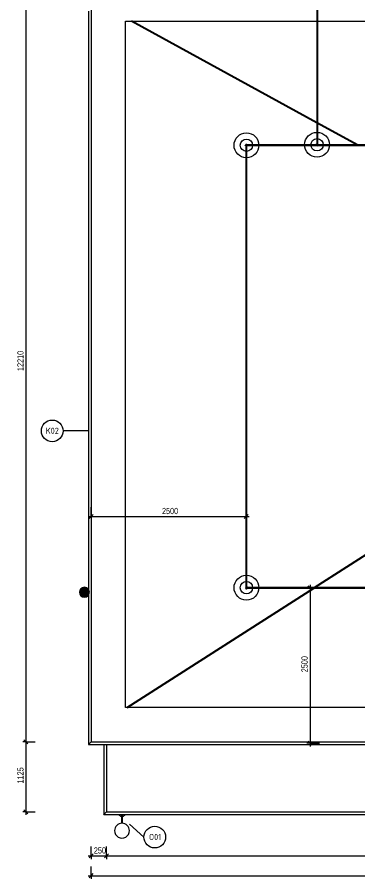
# Model space of a CAD drawing. Header units: millimetres. Extents: x -2854 to 232784, y -45352 to 20466.
# Drawn here: x -2854 to 2634, y -30346 to -16473 of the extents above; entities that cross this region are included whole.
import ezdxf

# ---------------------------------------------------------------- set-up
doc = ezdxf.new("R2010")
doc.units = ezdxf.units.MM
for name, color, linetype, lineweight in [('A-ANNO-DIMS', 211, 'Continuous', 9), ('A-ANNO-DIMS-50', 211, 'Continuous', 9), ('A-FLOR-HRAL', 11, 'Continuous', 13), ('A-ROOF', 132, 'Continuous', 13), ('A-ROOF-IDEN', 132, 'Continuous', 9), ('A-ROOF-OTLN', 132, 'Continuous', 13), ('E-LITE-EQPM', 33, 'Continuous', 13), ('E-LITE-EQPM-IDEN', 33, 'Continuous', 9), ('E-POWR-DROP', 130, 'Continuous', 13)]:
    doc.layers.add(name, color=color, linetype=linetype, lineweight=lineweight)
doc.styles.add('Arial_1', font='arial.ttf', dxfattribs={"width": 0.7, "height": 100})
doc.styles.add('ISOCPEUR', font='isocpeur.ttf', dxfattribs={"width": 0.9, "height": 100})
doc.dimstyles.new('Vnitřní_-_průhledné', dxfattribs={"dimscale": 304.8, "dimtxt": 102.02594, "dimasz": 0.213255, "dimexe": 0.164042, "dimexo": 0.0625, "dimgap": 0.032808, "dimtad": 1, "dimdec": 0, "dimrnd": 5, "dimzin": 0, "dimdsep": 46, "dimtxsty": 'Arial_1', "dimblk1": 'OBLIQUE', "dimblk2": 'OBLIQUE', "dimsah": 1, "dimcen": 0.09, "dimdle": 0.164042, "dimazin": 0, "dimtfac": 1, "dimtdec": 4, "dimtix": 1, "dimtmove": 0, "dimatfit": 3, "dimfxl": 0.492126, "dimfxlon": 1, "dimtvp": 1, "dimtolj": 1, "dimtzin": 0, "dimarcsym": 2})

# ---------------------------------------------------------------- blocks, each defined once
blk = doc.blocks.new('Zábradlí - Záchytný systém kotva-1301747-2NP_NÁVRH A')
at = {"layer": 'A-FLOR-HRAL', "flags": 128}
for points in [[(-17, -4), (-17, -4), (-17, -4), (-17, -4), (-18, -4), (-18, -4), (-18, -4), (-18, -4), (-18, -4), (-18, -4), (-19, -4), (-19, -4), (-19, -4), (-19, -3), (-19, -3), (-19, -3), (-19, -3), (-19, -3), (-20, -3), (-20, -3), (-20, -3), (-20, -3), (-20, -3), (-20, -2), (-20, -2), (-20, -2), (-20, -2), (-21, -2), (-21, -2), (-21, -2), (-21, -1), (-21, -1), (-21, -1), (-21, -1), (-21, -1), (-21, -1), (-21, -1), (-21, 0), (-21, 0), (-21, 0), (-21, 0), (-21, 0), (-21, 0), (-21, 1), (-21, 1), (-21, 1), (-21, 1), (-21, 1), (-21, 1), (-21, 2), (-21, 2), (-21, 2), (-20, 2), (-20, 2), (-20, 2), (-20, 2), (-20, 2), (-20, 3), (-20, 3), (-20, 3), (-20, 3), (-20, 3), (-19, 3), (-19, 3), (-19, 3), (-19, 3), (-19, 4), (-19, 4), (-19, 4), (-18, 4), (-18, 4), (-18, 4), (-18, 4), (-18, 4), (-18, 4), (-18, 4), (-17, 4), (-17, 4), (-17, 4), (-17, 4)], [(-17, 4), (-17, 4), (-17, 4), (-17, 4), (-17, 4), (-17, 4), (-16, 4), (-16, 4), (-16, 4), (-16, 4), (-16, 4), (-15, 4), (-15, 4), (-15, 4), (-14, 4), (-14, 4)], [(17, 4), (17, 4), (17, 4), (17, 4), (17, 4), (17, 4), (16, 4), (16, 4), (16, 4), (16, 4), (16, 4), (15, 4), (15, 4), (15, 4), (14, 4), (14, 4), (13, 4), (13, 4), (13, 4), (12, 4), (12, 4), (11, 4), (11, 4), (10, 4), (10, 4), (9, 4), (8, 4), (8, 4), (7, 4), (7, 4), (6, 4), (5, 4), (5, 4), (4, 4), (3, 4), (3, 4), (2, 4), (1, 4), (1, 4), (0, 4), (-1, 4), (-1, 4), (-2, 4), (-3, 4), (-3, 4), (-4, 4), (-5, 4), (-5, 4), (-6, 4), (-6, 4), (-7, 4), (-8, 4), (-8, 4), (-9, 4), (-9, 4), (-10, 4), (-11, 4), (-11, 4), (-12, 4), (-12, 4), (-13, 4), (-13, 4), (-13, 4), (-14, 4), (-14, 4), (-15, 4), (-15, 4), (-15, 4), (-15, 4), (-16, 4), (-16, 4), (-16, 4), (-16, 4), (-17, 4), (-17, 4), (-17, 4), (-17, 4), (-17, 4), (-17, 4), (-17, 4)], [(14, 4), (14, 4), (14, 4), (15, 4), (15, 4), (15, 4), (16, 4), (16, 4), (16, 4), (16, 4), (16, 4), (17, 4), (17, 4), (17, 4), (17, 4), (17, 4), (17, 4)], [(17, 4), (17, 4), (17, 4), (17, 4), (17, 4), (18, 4), (18, 4), (18, 4), (18, 4), (18, 4), (18, 4), (19, 4), (19, 4), (19, 3), (19, 3), (19, 3), (19, 3), (19, 3), (19, 3), (20, 3), (20, 3), (20, 3), (20, 3), (20, 2), (20, 2), (20, 2), (20, 2), (20, 2), (20, 2), (21, 2), (21, 1), (21, 1), (21, 1), (21, 1), (21, 1), (21, 1), (21, 1), (21, 0), (21, 0), (21, 0), (21, 0), (21, 0), (21, 0), (21, -1), (21, -1), (21, -1), (21, -1), (21, -1), (21, -1), (21, -2), (20, -2), (20, -2), (20, -2), (20, -2), (20, -2), (20, -2), (20, -2), (20, -3), (20, -3), (20, -3), (20, -3), (19, -3), (19, -3), (19, -3), (19, -3), (19, -3), (19, -4), (19, -4), (18, -4), (18, -4), (18, -4), (18, -4), (18, -4), (18, -4), (18, -4), (17, -4), (17, -4), (17, -4), (17, -4), (17, -4)], [(-14, -4), (-14, -4), (-15, -4), (-15, -4), (-15, -4), (-15, -4), (-16, -4), (-16, -4), (-16, -4), (-16, -4), (-17, -4), (-17, -4), (-17, -4), (-17, -4), (-17, -4), (-17, -4), (-17, -4)], [(-17, -4), (-17, -4), (-17, -4), (-17, -4), (-17, -4), (-17, -4), (-16, -4), (-16, -4), (-16, -4), (-16, -4), (-16, -4), (-15, -4), (-15, -4), (-15, -4), (-14, -4), (-14, -4), (-14, -4), (-13, -4), (-13, -4), (-12, -4), (-12, -4), (-11, -4), (-11, -4), (-10, -4), (-10, -4), (-9, -4), (-9, -4), (-8, -4), (-7, -4), (-7, -4), (-6, -4), (-6, -4), (-5, -4), (-4, -4), (-4, -4), (-3, -4), (-2, -4), (-2, -4), (-1, -4), (0, -4), (0, -4), (1, -4), (2, -4), (2, -4), (3, -4), (4, -4), (4, -4), (5, -4), (6, -4), (6, -4), (7, -4), (8, -4), (8, -4), (9, -4), (9, -4), (10, -4), (10, -4), (11, -4), (11, -4), (12, -4), (12, -4), (13, -4), (13, -4), (14, -4), (14, -4), (14, -4), (15, -4), (15, -4), (15, -4), (16, -4), (16, -4), (16, -4), (16, -4), (16, -4), (17, -4), (17, -4), (17, -4), (17, -4), (17, -4), (17, -4)], [(17, -4), (17, -4), (17, -4), (17, -4), (17, -4), (17, -4), (16, -4), (16, -4), (16, -4), (16, -4), (16, -4), (15, -4), (15, -4), (15, -4), (14, -4), (14, -4)]]:
    blk.add_lwpolyline(points, dxfattribs=at)
at = {"layer": 'A-FLOR-HRAL'}
for radius in [200, 100]:
    blk.add_circle((0, 0), radius, dxfattribs=at)
for radius, start, end in [(15, 109.6343, 160.3657), (12, 114.8172, 155.1828), (10, 120, 150), (15, 15.5155, 70.3657), (12, 19.6686, 65.1828), (10, 23.8217, 60), (15, 199.6343, 344.5393), (12, 204.8172, 340.3999), (10, 210, 336.2605)]:
    blk.add_arc((0, 0), radius, start, end, dxfattribs=at)
blk = doc.blocks.new('Zábradlí - Záchytný systém kotva-V34-2NP_NÁVRH A')
at = {"layer": 'A-FLOR-HRAL', "flags": 128}
for points in [[(-17, -4), (-17, -4), (-17, -4), (-17, -4), (-18, -4), (-18, -4), (-18, -4), (-18, -4), (-18, -4), (-18, -4), (-19, -4), (-19, -4), (-19, -4), (-19, -3), (-19, -3), (-19, -3), (-19, -3), (-19, -3), (-20, -3), (-20, -3), (-20, -3), (-20, -3), (-20, -3), (-20, -2), (-20, -2), (-20, -2), (-20, -2), (-21, -2), (-21, -2), (-21, -2), (-21, -1), (-21, -1), (-21, -1), (-21, -1), (-21, -1), (-21, -1), (-21, -1), (-21, 0), (-21, 0), (-21, 0), (-21, 0), (-21, 0), (-21, 0), (-21, 1), (-21, 1), (-21, 1), (-21, 1), (-21, 1), (-21, 1), (-21, 2), (-21, 2), (-21, 2), (-20, 2), (-20, 2), (-20, 2), (-20, 2), (-20, 2), (-20, 3), (-20, 3), (-20, 3), (-20, 3), (-20, 3), (-19, 3), (-19, 3), (-19, 3), (-19, 3), (-19, 4), (-19, 4), (-19, 4), (-18, 4), (-18, 4), (-18, 4), (-18, 4), (-18, 4), (-18, 4), (-18, 4), (-17, 4), (-17, 4), (-17, 4), (-17, 4)], [(-17, 4), (-17, 4), (-17, 4), (-17, 4), (-17, 4), (-17, 4), (-16, 4), (-16, 4), (-16, 4), (-16, 4), (-16, 4), (-15, 4), (-15, 4), (-15, 4), (-14, 4), (-14, 4)], [(17, 4), (17, 4), (17, 4), (17, 4), (17, 4), (17, 4), (16, 4), (16, 4), (16, 4), (16, 4), (16, 4), (15, 4), (15, 4), (15, 4), (14, 4), (14, 4), (13, 4), (13, 4), (13, 4), (12, 4), (12, 4), (11, 4), (11, 4), (10, 4), (10, 4), (9, 4), (8, 4), (8, 4), (7, 4), (7, 4), (6, 4), (5, 4), (5, 4), (4, 4), (3, 4), (3, 4), (2, 4), (1, 4), (1, 4), (0, 4), (-1, 4), (-1, 4), (-2, 4), (-3, 4), (-3, 4), (-4, 4), (-5, 4), (-5, 4), (-6, 4), (-6, 4), (-7, 4), (-8, 4), (-8, 4), (-9, 4), (-9, 4), (-10, 4), (-11, 4), (-11, 4), (-12, 4), (-12, 4), (-13, 4), (-13, 4), (-13, 4), (-14, 4), (-14, 4), (-15, 4), (-15, 4), (-15, 4), (-15, 4), (-16, 4), (-16, 4), (-16, 4), (-16, 4), (-17, 4), (-17, 4), (-17, 4), (-17, 4), (-17, 4), (-17, 4), (-17, 4)], [(14, 4), (14, 4), (14, 4), (15, 4), (15, 4), (15, 4), (16, 4), (16, 4), (16, 4), (16, 4), (16, 4), (17, 4), (17, 4), (17, 4), (17, 4), (17, 4), (17, 4)], [(17, 4), (17, 4), (17, 4), (17, 4), (17, 4), (18, 4), (18, 4), (18, 4), (18, 4), (18, 4), (18, 4), (19, 4), (19, 4), (19, 3), (19, 3), (19, 3), (19, 3), (19, 3), (19, 3), (20, 3), (20, 3), (20, 3), (20, 3), (20, 2), (20, 2), (20, 2), (20, 2), (20, 2), (20, 2), (21, 2), (21, 1), (21, 1), (21, 1), (21, 1), (21, 1), (21, 1), (21, 1), (21, 0), (21, 0), (21, 0), (21, 0), (21, 0), (21, 0), (21, -1), (21, -1), (21, -1), (21, -1), (21, -1), (21, -1), (21, -2), (20, -2), (20, -2), (20, -2), (20, -2), (20, -2), (20, -2), (20, -2), (20, -3), (20, -3), (20, -3), (20, -3), (19, -3), (19, -3), (19, -3), (19, -3), (19, -3), (19, -4), (19, -4), (18, -4), (18, -4), (18, -4), (18, -4), (18, -4), (18, -4), (18, -4), (17, -4), (17, -4), (17, -4), (17, -4), (17, -4)], [(-14, -4), (-14, -4), (-15, -4), (-15, -4), (-15, -4), (-15, -4), (-16, -4), (-16, -4), (-16, -4), (-16, -4), (-17, -4), (-17, -4), (-17, -4), (-17, -4), (-17, -4), (-17, -4), (-17, -4)], [(-17, -4), (-17, -4), (-17, -4), (-17, -4), (-17, -4), (-17, -4), (-16, -4), (-16, -4), (-16, -4), (-16, -4), (-16, -4), (-15, -4), (-15, -4), (-15, -4), (-14, -4), (-14, -4), (-14, -4), (-13, -4), (-13, -4), (-12, -4), (-12, -4), (-11, -4), (-11, -4), (-10, -4), (-10, -4), (-9, -4), (-9, -4), (-8, -4), (-7, -4), (-7, -4), (-6, -4), (-6, -4), (-5, -4), (-4, -4), (-4, -4), (-3, -4), (-2, -4), (-2, -4), (-1, -4), (0, -4), (0, -4), (1, -4), (2, -4), (2, -4), (3, -4), (4, -4), (4, -4), (5, -4), (6, -4), (6, -4), (7, -4), (8, -4), (8, -4), (9, -4), (9, -4), (10, -4), (10, -4), (11, -4), (11, -4), (12, -4), (12, -4), (13, -4), (13, -4), (14, -4), (14, -4), (14, -4), (15, -4), (15, -4), (15, -4), (16, -4), (16, -4), (16, -4), (16, -4), (16, -4), (17, -4), (17, -4), (17, -4), (17, -4), (17, -4), (17, -4)], [(17, -4), (17, -4), (17, -4), (17, -4), (17, -4), (17, -4), (16, -4), (16, -4), (16, -4), (16, -4), (16, -4), (15, -4), (15, -4), (15, -4), (14, -4), (14, -4)]]:
    blk.add_lwpolyline(points, dxfattribs=at)
at = {"layer": 'A-FLOR-HRAL'}
for radius in [200, 100]:
    blk.add_circle((0, 0), radius, dxfattribs=at)
for radius, start, end in [(15, 109.6343, 164.4845), (12, 114.8172, 160.3314), (10, 120, 156.1783), (15, 15.5155, 70.3657), (12, 19.6686, 65.1828), (10, 23.8217, 60), (15, 195.4607, 250.3657), (12, 199.6001, 245.1828), (10, 203.7395, 240), (15, 289.6343, 344.5393), (10, 300, 336.2605), (12, 294.8172, 340.3999)]:
    blk.add_arc((0, 0), radius, start, end, dxfattribs=at)
blk = doc.blocks.new('Zábradlí - Zábradlí-1224775-2NP_NÁVRH A')
for name, p, rotation in [('Zábradlí - Záchytný systém kotva-1301747-2NP_NÁVRH A', (840, -18535), 180), ('Zábradlí - Záchytný systém kotva-V34-2NP_NÁVRH A', (5610, -18535), 89.99999999999982), ('Zábradlí - Záchytný systém kotva-V34-2NP_NÁVRH A', (10381, -18535), 89.99999999999982), ('Zábradlí - Záchytný systém kotva-1301747-2NP_NÁVRH A', (15151, -18535), 89.99999999999982), ('Zábradlí - Záchytný systém kotva-1301747-2NP_NÁVRH A', (840, -25659), 269.9999999999998), ('Zábradlí - Záchytný systém kotva-V34-2NP_NÁVRH A', (5610, -25659), 269.9999999999998), ('Zábradlí - Záchytný systém kotva-V34-2NP_NÁVRH A', (10381, -25659), 269.9999999999998)]:
    blk.add_blockref(name, p, dxfattribs=dict(rotation=rotation))
blk.add_blockref('Zábradlí - Záchytný systém kotva-1301747-2NP_NÁVRH A', (15151, -25659))
blk = doc.blocks.new('Typ horního madla - Horní madlo_Vnitřní_-1225290-2NP_NÁVRH A')
at = {"layer": 'A-FLOR-HRAL'}
for p, q in [((835, -18530), (835, -18531)), ((1959, -18530), (835, -18530)), ((835, -18539), (835, -25664)), ((845, -25654), (845, -18540)), ((845, -18540), (5606, -18540)), ((5606, -18530), (1996, -18530)), ((10377, -18530), (5614, -18530)), ((5614, -18540), (10377, -18540)), ((15147, -18530), (10385, -18530)), ((10385, -18540), (15146, -18540)), ((15146, -18540), (15146, -25654)), ((15156, -18530), (15155, -18530)), ((15156, -25655), (15156, -18530)), ((835, -25664), (836, -25664)), ((844, -25664), (5606, -25664)), ((5606, -25654), (845, -25654)), ((10377, -25654), (5614, -25654)), ((5614, -25664), (10377, -25664)), ((15146, -25654), (10385, -25654)), ((10385, -25664), (15156, -25664)), ((15156, -25664), (15156, -25663))]:
    blk.add_line(p, q, dxfattribs=at)
at = {"layer": 'A-FLOR-HRAL', "flags": 128}
for points in [[(835, -25664), (835, -25664), (835, -25663)], [(835, -25663), (835, -25664), (835, -25664)], [(844, -25654), (844, -25654), (845, -25654)], [(845, -25654), (844, -25654), (844, -25654)]]:
    blk.add_lwpolyline(points, dxfattribs=at)
at = {"layer": 'A-FLOR-HRAL'}
for points, knots in [([(835, -18531), (835, -18531), (835, -18530), (835, -18530), (835, -18530), (835, -18530)], [0.8333333, 0.8333333, 0.8333333, 0.8333333, 0.875, 0.9166667, 1, 1, 1, 1]), ([(845, -18540), (845, -18540), (845, -18540), (844, -18540), (844, -18539), (844, -18539)], [0, 0, 0, 0, 0.0833333, 0.125, 0.1666667, 0.1666667, 0.1666667, 0.1666667]), ([(15146, -18540), (15146, -18540), (15147, -18540), (15147, -18540), (15147, -18539), (15147, -18539)], [0, 0, 0, 0, 0.0833333, 0.125, 0.1666667, 0.1666667, 0.1666667, 0.1666667]), ([(15156, -18531), (15156, -18531), (15156, -18530), (15156, -18530), (15156, -18530), (15156, -18530)], [0.8333333, 0.8333333, 0.8333333, 0.8333333, 0.875, 0.9166667, 1, 1, 1, 1]), ([(15147, -25654), (15147, -25654), (15147, -25654), (15147, -25654), (15146, -25654), (15146, -25654)], [-0.1666667, -0.1666667, -0.1666667, -0.1666667, -0.125, -0.0833333, 0, 0, 0, 0]), ([(15156, -25664), (15156, -25664), (15156, -25664), (15156, -25663), (15156, -25663), (15156, -25663)], [-1, -1, -1, -1, -0.9166667, -0.875, -0.8333333, -0.8333333, -0.8333333, -0.8333333])]:
    blk.add_open_spline(points, degree=3, knots=knots, dxfattribs=at)
blk = doc.blocks.new('Typ horního madla - Horní madlo_Vnitřní_-V35-2NP_NÁVRH A')
at = {"layer": 'A-FLOR-HRAL'}
for p, q in [((835, -18530), (1959, -18530)), ((835, -18531), (835, -18530)), ((835, -25664), (835, -18539)), ((845, -18540), (1973, -18540)), ((845, -25654), (845, -18540)), ((1983, -18540), (5606, -18540)), ((1996, -18530), (4463, -18530)), ((4473, -18530), (5606, -18530)), ((5614, -18530), (10377, -18530)), ((5614, -18540), (10377, -18540)), ((10385, -18530), (15147, -18530)), ((10385, -18540), (15146, -18540)), ((15146, -18540), (15146, -25654)), ((15155, -18530), (15156, -18530)), ((15156, -18530), (15156, -25655)), ((836, -25664), (835, -25664)), ((5606, -25664), (844, -25664)), ((5606, -25654), (845, -25654)), ((10377, -25654), (5614, -25654)), ((10377, -25664), (5614, -25664)), ((15146, -25654), (10385, -25654)), ((15156, -25664), (10385, -25664)), ((15156, -25663), (15156, -25664))]:
    blk.add_line(p, q, dxfattribs=at)
blk = doc.blocks.new('Zábradlí - Záchytný systém kotva-V37-2NP_NÁVRH A')
at = {"layer": 'A-FLOR-HRAL', "flags": 128}
for points in [[(-17, -4), (-17, -4), (-17, -4), (-17, -4), (-18, -4), (-18, -4), (-18, -4), (-18, -4), (-18, -4), (-18, -4), (-19, -4), (-19, -4), (-19, -4), (-19, -3), (-19, -3), (-19, -3), (-19, -3), (-19, -3), (-20, -3), (-20, -3), (-20, -3), (-20, -3), (-20, -3), (-20, -2), (-20, -2), (-20, -2), (-20, -2), (-21, -2), (-21, -2), (-21, -2), (-21, -1), (-21, -1), (-21, -1), (-21, -1), (-21, -1), (-21, -1), (-21, -1), (-21, 0), (-21, 0), (-21, 0), (-21, 0), (-21, 0), (-21, 0), (-21, 1), (-21, 1), (-21, 1), (-21, 1), (-21, 1), (-21, 1), (-21, 2), (-21, 2), (-21, 2), (-20, 2), (-20, 2), (-20, 2), (-20, 2), (-20, 2), (-20, 3), (-20, 3), (-20, 3), (-20, 3), (-20, 3), (-19, 3), (-19, 3), (-19, 3), (-19, 3), (-19, 4), (-19, 4), (-19, 4), (-18, 4), (-18, 4), (-18, 4), (-18, 4), (-18, 4), (-18, 4), (-18, 4), (-17, 4), (-17, 4), (-17, 4), (-17, 4)], [(-17, 4), (-17, 4), (-17, 4), (-17, 4), (-17, 4), (-17, 4), (-16, 4), (-16, 4), (-16, 4), (-16, 4), (-16, 4), (-15, 4), (-15, 4), (-15, 4), (-14, 4), (-14, 4)], [(17, 4), (17, 4), (17, 4), (17, 4), (17, 4), (17, 4), (16, 4), (16, 4), (16, 4), (16, 4), (16, 4), (15, 4), (15, 4), (15, 4), (14, 4), (14, 4), (13, 4), (13, 4), (13, 4), (12, 4), (12, 4), (11, 4), (11, 4), (10, 4), (10, 4), (9, 4), (8, 4), (8, 4), (7, 4), (7, 4), (6, 4), (5, 4), (5, 4), (4, 4), (3, 4), (3, 4), (2, 4), (1, 4), (1, 4), (0, 4), (-1, 4), (-1, 4), (-2, 4), (-3, 4), (-3, 4), (-4, 4), (-5, 4), (-5, 4), (-6, 4), (-6, 4), (-7, 4), (-8, 4), (-8, 4), (-9, 4), (-9, 4), (-10, 4), (-11, 4), (-11, 4), (-12, 4), (-12, 4), (-13, 4), (-13, 4), (-13, 4), (-14, 4), (-14, 4), (-15, 4), (-15, 4), (-15, 4), (-15, 4), (-16, 4), (-16, 4), (-16, 4), (-16, 4), (-17, 4), (-17, 4), (-17, 4), (-17, 4), (-17, 4), (-17, 4), (-17, 4)], [(14, 4), (14, 4), (14, 4), (15, 4), (15, 4), (15, 4), (16, 4), (16, 4), (16, 4), (16, 4), (16, 4), (17, 4), (17, 4), (17, 4), (17, 4), (17, 4), (17, 4)], [(17, 4), (17, 4), (17, 4), (17, 4), (17, 4), (18, 4), (18, 4), (18, 4), (18, 4), (18, 4), (18, 4), (19, 4), (19, 4), (19, 3), (19, 3), (19, 3), (19, 3), (19, 3), (19, 3), (20, 3), (20, 3), (20, 3), (20, 3), (20, 2), (20, 2), (20, 2), (20, 2), (20, 2), (20, 2), (21, 2), (21, 1), (21, 1), (21, 1), (21, 1), (21, 1), (21, 1), (21, 1), (21, 0), (21, 0), (21, 0), (21, 0), (21, 0), (21, 0), (21, -1), (21, -1), (21, -1), (21, -1), (21, -1), (21, -1), (21, -2), (20, -2), (20, -2), (20, -2), (20, -2), (20, -2), (20, -2), (20, -2), (20, -3), (20, -3), (20, -3), (20, -3), (19, -3), (19, -3), (19, -3), (19, -3), (19, -3), (19, -4), (19, -4), (18, -4), (18, -4), (18, -4), (18, -4), (18, -4), (18, -4), (18, -4), (17, -4), (17, -4), (17, -4), (17, -4), (17, -4)], [(-14, -4), (-14, -4), (-15, -4), (-15, -4), (-15, -4), (-15, -4), (-16, -4), (-16, -4), (-16, -4), (-16, -4), (-17, -4), (-17, -4), (-17, -4), (-17, -4), (-17, -4), (-17, -4), (-17, -4)], [(-17, -4), (-17, -4), (-17, -4), (-17, -4), (-17, -4), (-17, -4), (-16, -4), (-16, -4), (-16, -4), (-16, -4), (-16, -4), (-15, -4), (-15, -4), (-15, -4), (-14, -4), (-14, -4), (-14, -4), (-13, -4), (-13, -4), (-12, -4), (-12, -4), (-11, -4), (-11, -4), (-10, -4), (-10, -4), (-9, -4), (-9, -4), (-8, -4), (-7, -4), (-7, -4), (-6, -4), (-6, -4), (-5, -4), (-4, -4), (-4, -4), (-3, -4), (-2, -4), (-2, -4), (-1, -4), (0, -4), (0, -4), (1, -4), (2, -4), (2, -4), (3, -4), (4, -4), (4, -4), (5, -4), (6, -4), (6, -4), (7, -4), (8, -4), (8, -4), (9, -4), (9, -4), (10, -4), (10, -4), (11, -4), (11, -4), (12, -4), (12, -4), (13, -4), (13, -4), (14, -4), (14, -4), (14, -4), (15, -4), (15, -4), (15, -4), (16, -4), (16, -4), (16, -4), (16, -4), (16, -4), (17, -4), (17, -4), (17, -4), (17, -4), (17, -4), (17, -4)], [(17, -4), (17, -4), (17, -4), (17, -4), (17, -4), (17, -4), (16, -4), (16, -4), (16, -4), (16, -4), (16, -4), (15, -4), (15, -4), (15, -4), (14, -4), (14, -4)]]:
    blk.add_lwpolyline(points, dxfattribs=at)
at = {"layer": 'A-FLOR-HRAL'}
for radius in [200, 100]:
    blk.add_circle((0, 0), radius, dxfattribs=at)
for radius, start, end in [(15, 109.6343, 164.4845), (12, 114.8172, 160.3314), (10, 120, 156.1783), (15, 15.5155, 70.3657), (12, 19.6686, 65.1828), (10, 23.8217, 60), (15, 236.9143, 303.0857)]:
    blk.add_arc((0, 0), radius, start, end, dxfattribs=at)
blk = doc.blocks.new('Zábradlí - Zábradlí-1236403-2NP_NÁVRH A')
blk.add_blockref('Zábradlí - Záchytný systém kotva-V37-2NP_NÁVRH A', (1978, -18527))
blk = doc.blocks.new('Typ horního madla - Horní madlo_Vnitřní_-1236408-2NP_NÁVRH A')
at = {"layer": 'A-FLOR-HRAL'}
for p, q in [((1973, -13163), (1973, -18523)), ((1983, -18523), (1983, -13163)), ((1973, -18531), (1973, -18540)), ((1973, -18540), (1983, -18540)), ((1983, -18540), (1983, -18531))]:
    blk.add_line(p, q, dxfattribs=at)
blk = doc.blocks.new('Typ horního madla - Horní madlo_Vnitřní_-V42-2NP_NÁVRH A')
at = {"layer": 'A-FLOR-HRAL'}
for p, q in [((1973, -13163), (1973, -18523)), ((1983, -13163), (1983, -18523))]:
    blk.add_line(p, q, dxfattribs=at)
blk = doc.blocks.new('DPS_světlo_3 - DPS_světlo_3-V59-2NP_NÁVRH A')
at = {"layer": 'E-LITE-EQPM', "color": 11}
for p, q in [((-46, 305), (-46, 163)), ((-26, 163), (-26, 305))]:
    blk.add_line(p, q, dxfattribs=at)
for centre, radius, start, end in [((-36, 425), 120, 360, 180), ((-36, 425), 120, 180, 360), ((-36, 135), 60, 99.6593, 152.0981), ((-36, 135), 60, 27.9036, 80.3407)]:
    blk.add_arc(centre, radius, start, end, dxfattribs=at)
blk.add_open_spline([(-46, 305), (-46, 305), (-46, 305), (-46, 305), (-45, 305), (-44, 305), (-43, 305), (-41, 305), (-40, 305), (-38, 305), (-36, 305), (-35, 305), (-33, 305), (-32, 305), (-30, 305), (-28, 305), (-27, 305), (-26, 305), (-26, 305)], degree=3, knots=[0, 0, 0, 0, 0.055556, 0.111111, 0.166667, 0.222222, 0.277778, 0.333333, 0.388889, 0.444444, 0.513889, 0.548611, 0.583333, 0.652778, 0.722222, 0.791667, 0.861111, 1, 1, 1, 1], dxfattribs=at)
blk = doc.blocks.new('Popiska osvětlovací tělesa - Popiska okna_Bublina-1426969-2NP_NÁVRH A')
at = {"layer": 'E-LITE-EQPM-IDEN'}
blk.add_circle((0, 0), 3.5, dxfattribs=at)
blk = doc.blocks.new('Popiska zakončení střešního pláště - Popiska okna_Bublina-1463073-2NP_NÁVRH A')
at = {"layer": 'A-ROOF-IDEN'}
blk.add_circle((0, 0), 3.5, dxfattribs=at)
blk = doc.blocks.new('DIMBLOCK115-2NP_NÁVRH A')
at = {"layer": 'A-ANNO-DIMS-50'}
for p, q in [((1865, -25664), (1815, -25664)), ((1865, -25614), (1865, -28214)), ((1865, -25664), (2015, -25664)), ((1865, -28164), (1815, -28164)), ((1865, -28164), (2015, -28164))]:
    blk.add_line(p, q, dxfattribs=at)
at = {"layer": 'A-ANNO-DIMS-50', "lineweight": 18}
for p, q in [((1865, -25664), (1833, -25631)), ((1865, -25664), (1898, -25696)), ((1865, -28164), (1833, -28132)), ((1865, -28164), (1898, -28197))]:
    blk.add_line(p, q, dxfattribs=at)
at = {"layer": 'A-ANNO-DIMS-50', "color": 0, "insert": (1726, -27021), "char_height": 100, "width": 256.16, "attachment_point": 1, "rotation": 90, "line_spacing_factor": 0.941778, "style": 'Arial_1'}
blk.add_mtext('2500', dxfattribs=at)
blk = doc.blocks.new('_Oblique')
at = {"color": 0, "linetype": 'ByBlock', "lineweight": -2}
blk.add_line((-0.5, -0.5), (0.5, 0.5), dxfattribs=at)
blk = doc.blocks.new('DIMBLOCK117-2NP_NÁVRH A')
at = {"layer": 'A-ANNO-DIMS-50'}
for p, q in [((-1663, -30296), (-1663, -30146)), ((17704, -30296), (17704, -30146)), ((-1713, -30296), (17754, -30296)), ((-1663, -30296), (-1663, -30346)), ((17704, -30296), (17704, -30346))]:
    blk.add_line(p, q, dxfattribs=at)
at = {"layer": 'A-ANNO-DIMS-50', "lineweight": 18}
for p, q in [((-1663, -30296), (-1696, -30328)), ((-1663, -30296), (-1631, -30263)), ((17704, -30296), (17672, -30328)), ((17704, -30296), (17737, -30263))]:
    blk.add_line(p, q, dxfattribs=at)
at = {"layer": 'A-ANNO-DIMS-50', "color": 0, "insert": (7887, -30156), "char_height": 100, "width": 320.2, "attachment_point": 1, "line_spacing_factor": 0.941778, "style": 'Arial_1'}
blk.add_mtext('19370', dxfattribs=at)
blk = doc.blocks.new('DIMBLOCK118-2NP_NÁVRH A')
at = {"layer": 'A-ANNO-DIMS-50'}
for p, q in [((-1663, -29978), (-1663, -29828)), ((-1415, -29978), (-1415, -29828)), ((-1713, -29978), (-1415, -29978)), ((-1663, -29978), (-1663, -30028)), ((-1415, -29978), (-1415, -30028))]:
    blk.add_line(p, q, dxfattribs=at)
at = {"layer": 'A-ANNO-DIMS-50', "lineweight": 18}
for p, q in [((-1663, -29978), (-1631, -29946)), ((-1415, -29978), (-1383, -29946)), ((-1663, -29978), (-1696, -30011)), ((-1415, -29978), (-1448, -30011))]:
    blk.add_line(p, q, dxfattribs=at)
at = {"layer": 'A-ANNO-DIMS-50', "color": 0, "insert": (-1619, -29839), "char_height": 100, "width": 192.12, "attachment_point": 1, "line_spacing_factor": 0.941778, "style": 'Arial_1'}
blk.add_mtext('250', dxfattribs=at)
blk = doc.blocks.new('DIMBLOCK119-2NP_NÁVRH A')
at = {"layer": 'A-ANNO-DIMS-50'}
for p, q in [((-1415, -29978), (-1415, -29828)), ((11530, -29978), (11530, -29828)), ((-1415, -29978), (11530, -29978)), ((-1415, -29978), (-1415, -30028)), ((11530, -29978), (11530, -30028))]:
    blk.add_line(p, q, dxfattribs=at)
at = {"layer": 'A-ANNO-DIMS-50', "lineweight": 18}
for p, q in [((-1415, -29978), (-1383, -29946)), ((11530, -29978), (11562, -29946)), ((-1415, -29978), (-1448, -30011)), ((11530, -29978), (11497, -30011))]:
    blk.add_line(p, q, dxfattribs=at)
at = {"layer": 'A-ANNO-DIMS-50', "color": 0, "insert": (4924, -29839), "char_height": 100, "width": 320.2, "attachment_point": 1, "line_spacing_factor": 0.941778, "style": 'Arial_1'}
blk.add_mtext('12945', dxfattribs=at)
blk = doc.blocks.new('DIMBLOCK122-2NP_NÁVRH A')
at = {"layer": 'A-ANNO-DIMS-50'}
for p, q in [((-2713, -15932), (-2763, -15932)), ((-2713, -15932), (-2713, -28142)), ((-2713, -15932), (-2563, -15932)), ((-2713, -28142), (-2763, -28142)), ((-2713, -28142), (-2563, -28142))]:
    blk.add_line(p, q, dxfattribs=at)
at = {"layer": 'A-ANNO-DIMS-50', "lineweight": 18}
for p, q in [((-2713, -15932), (-2746, -15899)), ((-2713, -15932), (-2681, -15964)), ((-2713, -28142), (-2746, -28109)), ((-2713, -28142), (-2681, -28174))]:
    blk.add_line(p, q, dxfattribs=at)
at = {"layer": 'A-ANNO-DIMS-50', "color": 0, "insert": (-2853, -22170), "char_height": 100, "width": 320.2, "attachment_point": 1, "rotation": 90, "line_spacing_factor": 0.941778, "style": 'Arial_1'}
blk.add_mtext('12210', dxfattribs=at)
blk = doc.blocks.new('DIMBLOCK123-2NP_NÁVRH A')
at = {"layer": 'A-ANNO-DIMS-50'}
for p, q in [((-2713, -28142), (-2763, -28142)), ((-2713, -28142), (-2713, -29317)), ((-2713, -28142), (-2563, -28142)), ((-2713, -29267), (-2763, -29267)), ((-2713, -29267), (-2563, -29267))]:
    blk.add_line(p, q, dxfattribs=at)
at = {"layer": 'A-ANNO-DIMS-50', "lineweight": 18}
for p, q in [((-2713, -28142), (-2746, -28109)), ((-2713, -28142), (-2681, -28174)), ((-2713, -29267), (-2746, -29234)), ((-2713, -29267), (-2681, -29299))]:
    blk.add_line(p, q, dxfattribs=at)
at = {"layer": 'A-ANNO-DIMS-50', "color": 0, "insert": (-2853, -28811), "char_height": 100, "width": 256.16, "attachment_point": 1, "rotation": 90, "line_spacing_factor": 0.941778, "style": 'Arial_1'}
blk.add_mtext('1125', dxfattribs=at)
blk = doc.blocks.new('DIMBLOCK126-2NP_NÁVRH A')
at = {"layer": 'A-ANNO-DIMS-50'}
for p, q in [((-1663, -24514), (-1663, -24364)), ((835, -24514), (835, -24364)), ((-1713, -24514), (885, -24514)), ((-1663, -24514), (-1663, -24564)), ((835, -24514), (835, -24564))]:
    blk.add_line(p, q, dxfattribs=at)
at = {"layer": 'A-ANNO-DIMS-50', "lineweight": 18}
for p, q in [((-1663, -24514), (-1696, -24547)), ((-1663, -24514), (-1631, -24482)), ((835, -24514), (802, -24547)), ((835, -24514), (867, -24482))]:
    blk.add_line(p, q, dxfattribs=at)
at = {"layer": 'A-ANNO-DIMS-50', "color": 0, "insert": (-521, -24374), "char_height": 100, "width": 256.16, "attachment_point": 1, "line_spacing_factor": 0.941778, "style": 'Arial_1'}
blk.add_mtext('2500', dxfattribs=at)

msp = doc.modelspace()

# ---------------------------------------------------------------- hatches: boundary and pattern name
at = {"layer": 'E-POWR-DROP'}
msp.add_hatch(color=11, dxfattribs=at).paths.add_polyline_path([(-1771.1, -25811.5), (-1750.5, -25808.8), (-1731.4, -25800.8), (-1714.9, -25788.2), (-1702.3, -25771.7), (-1694.3, -25752.6), (-1691.6, -25732), (-1694.3, -25711.4), (-1702.3, -25692.2), (-1714.9, -25675.8), (-1731.4, -25663.1), (-1750.5, -25655.2), (-1771.1, -25652.5), (-1791.7, -25655.2), (-1810.9, -25663.1), (-1827.3, -25675.8), (-1840, -25692.2), (-1847.9, -25711.4), (-1850.6, -25732), (-1847.9, -25752.6), (-1840, -25771.7), (-1827.3, -25788.2), (-1810.9, -25800.8), (-1791.7, -25808.8)])

# ---------------------------------------------------------------- linework, layer by layer
at = {"layer": 'A-ROOF', "color": 11}
for p, q in [((-1663.4, -15932), (-1663.4, -28141.8)), ((-1110.4, -16535), (1972.8, -16535)), ((-1110.4, -27588.8), (-1110.4, -16535)), ((1982.8, -16535), (4462.8, -16535)), ((17151.5, -27588.8), (-1110.4, -27588.8)), ((-1663.4, -28141.8), (17704.5, -28141.8)), ((-1415.4, -28183.8), (-1415.4, -29266.8)), ((-1415.4, -29266.8), (11529.6, -29266.8))]:
    msp.add_line(p, q, dxfattribs=at)
at = {"layer": 'A-ROOF', "color": 71, "lineweight": 25}
for p, q in [((1972.8, -18172.3), (-1013.9, -16535)), ((2625.3, -18530), (1982.8, -18177.8)), ((1939.4, -25653.8), (8249.6, -21613.2)), ((-1082.5, -27588.8), (1923.8, -25663.8))]:
    msp.add_line(p, q, dxfattribs=at)
at = {"layer": 'A-ROOF-IDEN'}
msp.add_line((-1705.4, -23134.2), (-2115.6, -23134.2), dxfattribs=at)
at = {"layer": 'A-ROOF-OTLN', "color": 11}
for p, q in [((-1705.4, -16375.8), (-1705.4, -25688.2)), ((-1705.4, -25775.8), (-1705.4, -28183.8)), ((-1663.4, -28141.8), (-1696.4, -28174.8)), ((-1705.4, -28183.8), (17308.4, -28183.8)), ((-1457.4, -28183.8), (-1457.4, -29308.8)), ((-1448.4, -29299.8), (-1415.4, -29266.8)), ((-1457.4, -29308.8), (11571.6, -29308.8))]:
    msp.add_line(p, q, dxfattribs=at)
for points, knots in [([(-1696.4, -28174.8), (-1696.8, -28175.3), (-1697.6, -28176), (-1698.5, -28176.9), (-1699, -28177.4), (-1699.4, -28177.8), (-1699.8, -28178.2), (-1700.2, -28178.6), (-1700.6, -28179), (-1700.9, -28179.3), (-1701.3, -28179.7), (-1701.7, -28180.1), (-1702, -28180.4), (-1702.4, -28180.8), (-1702.7, -28181.1), (-1703.2, -28181.6), (-1703.5, -28181.9), (-1703.9, -28182.3), (-1704.2, -28182.6), (-1704.6, -28183), (-1705, -28183.3), (-1705.3, -28183.7), (-1705.4, -28183.8), (-1705.4, -28183.8)], [-1, -1, -1, -1, -0.875, -0.8125, -0.78125, -0.75, -0.71875, -0.6875, -0.65625, -0.625, -0.59375, -0.5625, -0.53125, -0.5, -0.46875, -0.4375, -0.375, -0.34375, -0.3125, -0.25, -0.1875, -0.125, 0, 0, 0, 0]), ([(-1457.4, -29308.8), (-1457.4, -29308.8), (-1457.3, -29308.7), (-1457, -29308.3), (-1456.6, -29308), (-1456.2, -29307.6), (-1455.9, -29307.3), (-1455.5, -29306.9), (-1455.1, -29306.5), (-1454.5, -29305.9), (-1454, -29305.4), (-1453.7, -29305.1), (-1453.3, -29304.7), (-1452.9, -29304.3), (-1452.6, -29304), (-1452.2, -29303.6), (-1451.8, -29303.2), (-1451.4, -29302.8), (-1451, -29302.4), (-1450.5, -29301.9), (-1449.6, -29301), (-1448.8, -29300.3), (-1448.4, -29299.8)], [0, 0, 0, 0, 0.125, 0.1875, 0.25, 0.3125, 0.34375, 0.375, 0.4375, 0.5, 0.53125, 0.5625, 0.59375, 0.625, 0.65625, 0.6875, 0.71875, 0.75, 0.78125, 0.8125, 0.875, 1, 1, 1, 1])]:
    msp.add_open_spline(points, degree=3, knots=knots, dxfattribs=at)
at = {"layer": 'E-LITE-EQPM-IDEN'}
msp.add_line((-1045.4, -29465.8), (-812.5, -29674.2), dxfattribs=at)
at = {"layer": 'E-POWR-DROP', "color": 11}
for start, end in [(0, 180), (180, 0)]:
    msp.add_arc((-1771.1, -25732), 79.5, start, end, dxfattribs=at)

# ---------------------------------------------------------------- block references
at = {"layer": 'A-FLOR-HRAL'}
for name in ['Zábradlí - Zábradlí-1236403-2NP_NÁVRH A', 'Typ horního madla - Horní madlo_Vnitřní_-1236408-2NP_NÁVRH A', 'Typ horního madla - Horní madlo_Vnitřní_-V42-2NP_NÁVRH A', 'Zábradlí - Zábradlí-1224775-2NP_NÁVRH A', 'Typ horního madla - Horní madlo_Vnitřní_-1225290-2NP_NÁVRH A', 'Typ horního madla - Horní madlo_Vnitřní_-V35-2NP_NÁVRH A']:
    msp.add_blockref(name, (0, 0), dxfattribs=at)
at = {"layer": 'A-ROOF-IDEN', "xscale": 49.99999999999998, "yscale": 49.99999999999998, "zscale": 49.99999999999998}
msp.add_blockref('Popiska zakončení střešního pláště - Popiska okna_Bublina-1463073-2NP_NÁVRH A', (-2290.6, -23134.2), dxfattribs=at)
at = {"layer": 'E-LITE-EQPM', "color": 11, "rotation": 180}
msp.add_blockref('DPS_světlo_3 - DPS_světlo_3-V59-2NP_NÁVRH A', (-1201.8, -29145.8), dxfattribs=at)
at = {"layer": 'E-LITE-EQPM-IDEN', "xscale": 49.99999999999998, "yscale": 49.99999999999998, "zscale": 49.99999999999998}
msp.add_blockref('Popiska osvětlovací tělesa - Popiska okna_Bublina-1426969-2NP_NÁVRH A', (-637.5, -29674.2), dxfattribs=at)

# ---------------------------------------------------------------- texts
at = {"layer": 'A-ROOF-IDEN', "insert": (-2394, -23082.7), "char_height": 100, "width": 248.924, "attachment_point": 1, "style": 'ISOCPEUR'}
msp.add_mtext('K02', dxfattribs=at)
at = {"layer": 'E-LITE-EQPM-IDEN', "insert": (-730.5, -29622.6), "char_height": 100, "width": 223.671, "attachment_point": 1, "style": 'ISOCPEUR'}
msp.add_mtext('O01', dxfattribs=at)

# ---------------------------------------------------------------- dimensions: what is measured, and where the dimension line sits
at = {"layer": 'A-ANNO-DIMS'}
for base, p1, p2, override, picture, middle in [((-2713.1, -28141.8), (-2563.1, -15932), (-2563.1, -28141.8), {"dimpost": '<>', "dimfxl": 12209.816935}, 'DIMBLOCK122-2NP_NÁVRH A', (-2774.1, -22036.9)), ((1865.3355, -28164.344), (2015.3355, -25663.8075), (2015.3355, -28164.344), {"dimpost": '<>', "dimfxl": 2500.536555}, 'DIMBLOCK115-2NP_NÁVRH A', (1804.2782, -26914.0757)), ((-2713.1, -29266.8), (-2563.1, -28141.8), (-2563.1, -29266.8), {"dimpost": '<>', "dimfxl": 1125}, 'DIMBLOCK123-2NP_NÁVRH A', (-2774.1, -28704.3))]:
    dim = msp.add_linear_dim(base=base, p1=p1, p2=p2, angle=90, dimstyle='Vnitřní_-_průhledné', override=override, dxfattribs=at)
    dim.commit()
    dim.dimension.update_dxf_attribs({"geometry": picture, "text_midpoint": middle})
for base, p1, p2, override, picture, middle in [((834.6, -24514.2), (-1663.4, -24364.2), (834.6, -24364.2), {"dimpost": '<>', "dimfxl": 2498}, 'DIMBLOCK126-2NP_NÁVRH A', (-414.4, -24453.1)), ((-1415.4, -29978.3), (-1663.4, -29828.3), (-1415.4, -29828.3), {"dimpost": '<>', "dimfxl": 248}, 'DIMBLOCK118-2NP_NÁVRH A', (-1539.4, -29917.3)), ((11529.6, -29978.3), (-1415.4, -29828.3), (11529.6, -29828.3), {"dimpost": '<>', "dimfxl": 12945}, 'DIMBLOCK119-2NP_NÁVRH A', (5057.1, -29917.3)), ((17704.5, -30295.7), (-1663.4, -30145.7), (17704.5, -30145.7), {"dimpost": '<>', "dimfxl": 19367.862216}, 'DIMBLOCK117-2NP_NÁVRH A', (8020.5, -30234.6))]:
    dim = msp.add_linear_dim(base=base, p1=p1, p2=p2, dimstyle='Vnitřní_-_průhledné', override=override, dxfattribs=at)
    dim.commit()
    dim.dimension.update_dxf_attribs({"geometry": picture, "text_midpoint": middle})

doc.saveas('drawing.dxf')
